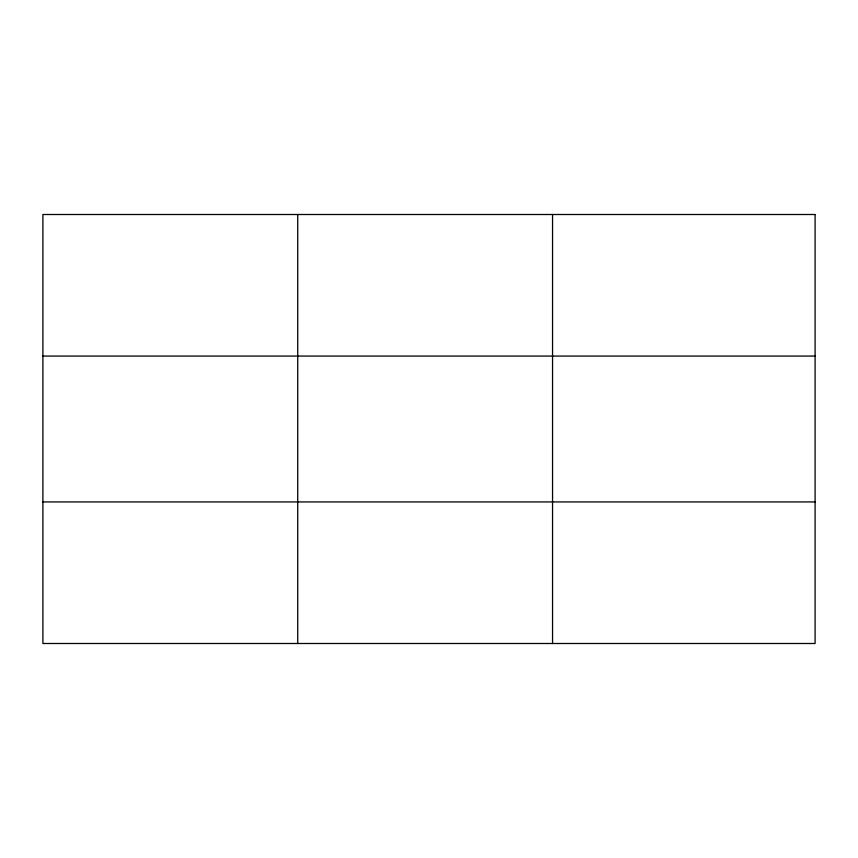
<?xml version="1.0" encoding="UTF-8"?>
<svg xmlns="http://www.w3.org/2000/svg" width="858" height="858" viewBox="0 0 858 858"><rect width="100%" height="100%" fill="white"/><g stroke="black" fill="none" stroke-linecap="round" stroke-linejoin="round"><path stroke-width="1.29" d="M297.726 643.5L297.726 214.5M552.552 643.5L552.552 214.5M42.9 356.07L815.1 356.07M42.9 501.93L815.1 501.93M815.1 214.5L42.9 214.5L42.9 643.5L815.1 643.5L815.1 214.5"/></g></svg>
